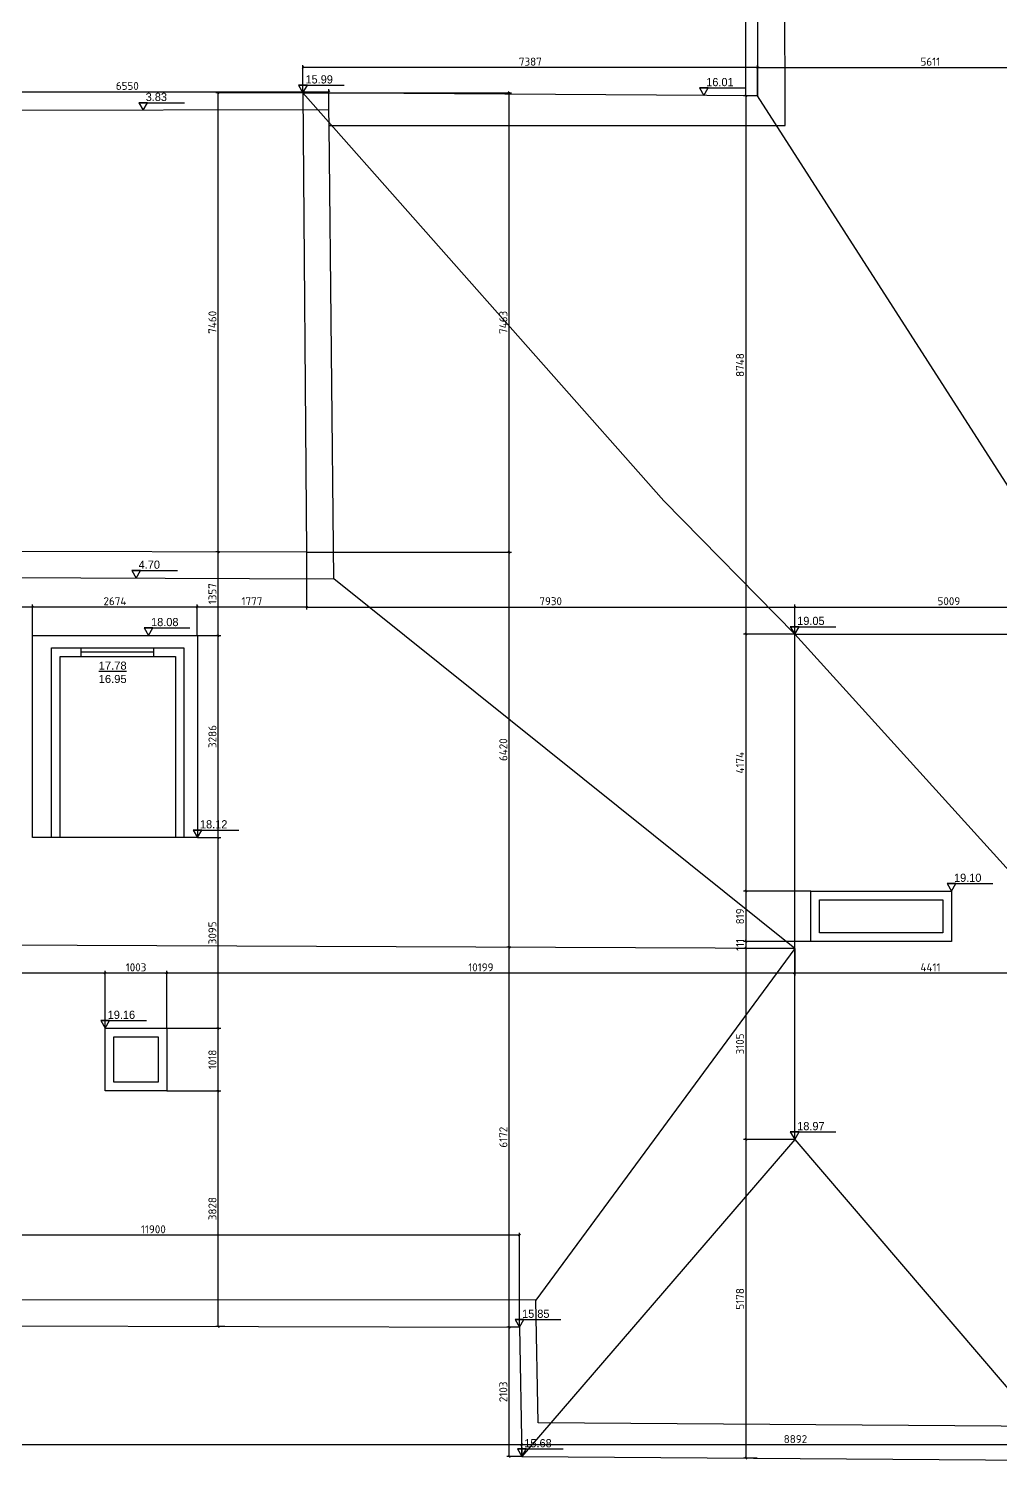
# Model space of a CAD drawing. Header units: millimetres. Extents: x 906201 to 970605, y 1626399 to 1671593.
# Drawn here: x 946739 to 962527, y 1626414 to 1649675 of the extents above; entities that cross this region are included whole.
import ezdxf

# ---------------------------------------------------------------- set-up
doc = ezdxf.new("R2010")
doc.units = ezdxf.units.MM
for name, color, linetype in [('Контур', 7, 'Continuous'), ('Кровля', 98, 'Continuous'), ('Отметки', 7, 'Continuous'), ('Размеры', 224, 'Continuous'), ('Рама', 121, 'Continuous')]:
    doc.layers.add(name, color=color, linetype=linetype)
doc.styles.add('ISOCPEUR', font='isocpeur.ttf')
doc.styles.add('rus', font='rusw2.shx', dxfattribs={"height": 0.06})
doc.styles.get("Standard").update_dxf_attribs({"font": 'arial.ttf'})
doc.dimstyles.new('GENPLAN 1000', dxfattribs={"dimscale": 10, "dimtxt": 13, "dimasz": 3, "dimexe": 4, "dimexo": 0, "dimgap": 3, "dimtad": 1, "dimdec": 0, "dimzin": 0, "dimtxsty": 'ISOCPEUR', "dimblk1": 'OBLIQUE', "dimblk2": 'OBLIQUE', "dimsah": 1, "dimcen": -1, "dimaunit": 1, "dimadec": 3, "dimazin": 0, "dimtfac": 0.75, "dimtdec": 0, "dimtix": 1, "dimtmove": 1, "dimatfit": 3, "dimfxl": 0, "dimtvp": 0.6, "dimarcsym": 0})

# ---------------------------------------------------------------- blocks, each defined once
blk = doc.blocks.new('_Oblique')
at = {"color": 0, "linetype": 'ByBlock', "lineweight": -2}
blk.add_line((-0.5, -0.5), (0.5, 0.5), dxfattribs=at)
blk = doc.blocks.new('*D18')
at = {"layer": 'Defpoints', "color": 0, "ltscale": 0.03}
for p in [(951617, 1648650), (945067, 1648340), (951617, 1648356)]:
    blk.add_point(p, dxfattribs=at)
at = {"layer": 'Размеры', "color": 0, "lineweight": -2, "ltscale": 0.03}
for p, q in [((945067, 1648340), (945067, 1648690)), ((945067, 1648650), (951617, 1648650)), ((951617, 1648356), (951617, 1648690))]:
    blk.add_line(p, q, dxfattribs=at)
at = {"layer": 'Размеры', "color": 0, "lineweight": -2, "ltscale": 0.03, "xscale": 30, "yscale": 30, "zscale": 30, "rotation": 180}
blk.add_blockref('_Oblique', (945067, 1648650), dxfattribs=at)
at = {"layer": 'Размеры', "color": 0, "lineweight": -2, "ltscale": 0.03, "xscale": 30, "yscale": 30, "zscale": 30}
blk.add_blockref('_Oblique', (951617, 1648650), dxfattribs=at)
at = {"layer": 'Размеры', "color": 0, "ltscale": 0.03, "insert": (948342, 1648745), "char_height": 130, "attachment_point": 5, "style": 'ISOCPEUR'}
blk.add_mtext('6550', dxfattribs=at)
blk = doc.blocks.new('*D42')
at = {"layer": 'Defpoints', "color": 0, "ltscale": 0.03}
for p in [(964194, 1649044), (964194, 1649044), (958583, 1648584)]:
    blk.add_point(p, dxfattribs=at)
at = {"layer": 'Размеры', "color": 0, "lineweight": -2, "ltscale": 0.03}
for p, q in [((958583, 1648584), (958583, 1649084)), ((958583, 1649044), (964194, 1649044)), ((964194, 1649044), (964194, 1649004))]:
    blk.add_line(p, q, dxfattribs=at)
at = {"layer": 'Размеры', "color": 0, "lineweight": -2, "ltscale": 0.03, "xscale": 30, "yscale": 30, "zscale": 30, "rotation": 180}
blk.add_blockref('_Oblique', (958583, 1649044), dxfattribs=at)
at = {"layer": 'Размеры', "color": 0, "lineweight": -2, "ltscale": 0.03, "xscale": 30, "yscale": 30, "zscale": 30}
blk.add_blockref('_Oblique', (964194, 1649044), dxfattribs=at)
at = {"layer": 'Размеры', "color": 0, "ltscale": 0.03, "insert": (961389, 1649139), "char_height": 130, "attachment_point": 5, "style": 'ISOCPEUR'}
blk.add_mtext('5611', dxfattribs=at)
blk = doc.blocks.new('*D50')
at = {"layer": 'Defpoints', "color": 0, "ltscale": 0.03}
for p in [(954751, 1626664), (954751, 1626476), (963643, 1626414)]:
    blk.add_point(p, dxfattribs=at)
at = {"layer": 'Размеры', "color": 0, "lineweight": -2, "ltscale": 0.03}
for p, q in [((954751, 1626476), (954751, 1626704)), ((963643, 1626414), (963643, 1626704)), ((963643, 1626664), (954751, 1626664))]:
    blk.add_line(p, q, dxfattribs=at)
at = {"layer": 'Размеры', "color": 0, "lineweight": -2, "ltscale": 0.03, "xscale": 30, "yscale": 30, "zscale": 30, "rotation": 180}
blk.add_blockref('_Oblique', (954751, 1626664), dxfattribs=at)
at = {"layer": 'Размеры', "color": 0, "lineweight": -2, "ltscale": 0.03, "xscale": 30, "yscale": 30, "zscale": 30}
blk.add_blockref('_Oblique', (963643, 1626664), dxfattribs=at)
at = {"layer": 'Размеры', "color": 0, "ltscale": 0.03, "insert": (959197, 1626759), "char_height": 130, "attachment_point": 5, "style": 'ISOCPEUR'}
blk.add_mtext('8892', dxfattribs=at)
blk = doc.blocks.new('*D51')
at = {"layer": 'Defpoints', "color": 0, "ltscale": 0.03}
for p in [(954546, 1628579), (954715, 1628579), (954751, 1626476)]:
    blk.add_point(p, dxfattribs=at)
at = {"layer": 'Размеры', "color": 0, "lineweight": -2, "ltscale": 0.03}
for p, q in [((954715, 1628579), (954506, 1628579)), ((954546, 1626476), (954546, 1628579)), ((954751, 1626476), (954506, 1626476))]:
    blk.add_line(p, q, dxfattribs=at)
at = {"layer": 'Размеры', "color": 0, "lineweight": -2, "ltscale": 0.03, "xscale": 30, "yscale": 30, "zscale": 30}
for p, rotation in [((954546, 1628579), 90), ((954546, 1626476), 270)]:
    blk.add_blockref('_Oblique', p, dxfattribs=dict(at, rotation=rotation))
at = {"layer": 'Размеры', "color": 0, "ltscale": 0.03, "insert": (954451, 1627527), "char_height": 130, "attachment_point": 5, "rotation": 90, "style": 'ISOCPEUR'}
blk.add_mtext('2103', dxfattribs=at)
blk = doc.blocks.new('*D52')
at = {"layer": 'Defpoints', "color": 0, "ltscale": 0.03}
for p in [(954546, 1634751), (954572, 1634751), (954715, 1628579)]:
    blk.add_point(p, dxfattribs=at)
at = {"layer": 'Размеры', "color": 0, "lineweight": -2, "ltscale": 0.03}
for p, q in [((954572, 1634751), (954506, 1634751)), ((954546, 1628579), (954546, 1634751)), ((954715, 1628579), (954506, 1628579))]:
    blk.add_line(p, q, dxfattribs=at)
at = {"layer": 'Размеры', "color": 0, "lineweight": -2, "ltscale": 0.03, "xscale": 30, "yscale": 30, "zscale": 30}
for p, rotation in [((954546, 1634751), 90), ((954546, 1628579), 270)]:
    blk.add_blockref('_Oblique', p, dxfattribs=dict(at, rotation=rotation))
at = {"layer": 'Размеры', "color": 0, "ltscale": 0.03, "insert": (954451, 1631665), "char_height": 130, "attachment_point": 5, "rotation": 90, "style": 'ISOCPEUR'}
blk.add_mtext('6172', dxfattribs=at)
blk = doc.blocks.new('*D53')
at = {"layer": 'Defpoints', "color": 0, "ltscale": 0.03}
for p in [(951255, 1641171), (954546, 1641171), (954572, 1634751)]:
    blk.add_point(p, dxfattribs=at)
at = {"layer": 'Размеры', "color": 0, "lineweight": -2, "ltscale": 0.03}
for p, q in [((951255, 1641171), (954586, 1641171)), ((954546, 1634751), (954546, 1641171)), ((954572, 1634751), (954506, 1634751))]:
    blk.add_line(p, q, dxfattribs=at)
at = {"layer": 'Размеры', "color": 0, "lineweight": -2, "ltscale": 0.03, "xscale": 30, "yscale": 30, "zscale": 30}
for p, rotation in [((954546, 1641171), 90), ((954546, 1634751), 270)]:
    blk.add_blockref('_Oblique', p, dxfattribs=dict(at, rotation=rotation))
at = {"layer": 'Размеры', "color": 0, "ltscale": 0.03, "insert": (954451, 1637961), "char_height": 130, "attachment_point": 5, "rotation": 90, "style": 'ISOCPEUR'}
blk.add_mtext('6420', dxfattribs=at)
blk = doc.blocks.new('*D54')
at = {"layer": 'Defpoints', "color": 0, "ltscale": 0.03}
for p in [(951196, 1648634), (954546, 1648634), (951255, 1641171)]:
    blk.add_point(p, dxfattribs=at)
at = {"layer": 'Размеры', "color": 0, "lineweight": -2, "ltscale": 0.03}
for p, q in [((951196, 1648634), (954586, 1648634)), ((954546, 1641171), (954546, 1648634)), ((951255, 1641171), (954586, 1641171))]:
    blk.add_line(p, q, dxfattribs=at)
at = {"layer": 'Размеры', "color": 0, "lineweight": -2, "ltscale": 0.03, "xscale": 30, "yscale": 30, "zscale": 30}
for p, rotation in [((954546, 1648634), 90), ((954546, 1641171), 270)]:
    blk.add_blockref('_Oblique', p, dxfattribs=dict(at, rotation=rotation))
at = {"layer": 'Размеры', "color": 0, "ltscale": 0.03, "insert": (954451, 1644902), "char_height": 130, "attachment_point": 5, "rotation": 90, "style": 'ISOCPEUR'}
blk.add_mtext('7463', dxfattribs=at)
blk = doc.blocks.new('*D55')
at = {"layer": 'Defpoints', "color": 0, "ltscale": 0.03}
for p in [(963596, 1634968), (959185, 1634732), (959185, 1634329)]:
    blk.add_point(p, dxfattribs=at)
at = {"layer": 'Размеры', "color": 0, "lineweight": -2, "ltscale": 0.03}
for p, q in [((963596, 1634968), (963596, 1634289)), ((959185, 1634732), (959185, 1634289)), ((963596, 1634329), (959185, 1634329))]:
    blk.add_line(p, q, dxfattribs=at)
at = {"layer": 'Размеры', "color": 0, "lineweight": -2, "ltscale": 0.03, "xscale": 30, "yscale": 30, "zscale": 30, "rotation": 180}
blk.add_blockref('_Oblique', (959185, 1634329), dxfattribs=at)
at = {"layer": 'Размеры', "color": 0, "lineweight": -2, "ltscale": 0.03, "xscale": 30, "yscale": 30, "zscale": 30}
blk.add_blockref('_Oblique', (963596, 1634329), dxfattribs=at)
at = {"layer": 'Размеры', "color": 0, "ltscale": 0.03, "insert": (961391, 1634424), "char_height": 130, "attachment_point": 5, "style": 'ISOCPEUR'}
blk.add_mtext('4411', dxfattribs=at)
blk = doc.blocks.new('*D56')
at = {"layer": 'Defpoints', "color": 0, "ltscale": 0.03}
for p in [(959185, 1634732), (948986, 1634329), (948986, 1633436)]:
    blk.add_point(p, dxfattribs=at)
at = {"layer": 'Размеры', "color": 0, "lineweight": -2, "ltscale": 0.03}
for p, q in [((959185, 1634732), (959185, 1634289)), ((948986, 1633436), (948986, 1634369)), ((959185, 1634329), (948986, 1634329))]:
    blk.add_line(p, q, dxfattribs=at)
at = {"layer": 'Размеры', "color": 0, "lineweight": -2, "ltscale": 0.03, "xscale": 30, "yscale": 30, "zscale": 30, "rotation": 180}
blk.add_blockref('_Oblique', (948986, 1634329), dxfattribs=at)
at = {"layer": 'Размеры', "color": 0, "lineweight": -2, "ltscale": 0.03, "xscale": 30, "yscale": 30, "zscale": 30}
blk.add_blockref('_Oblique', (959185, 1634329), dxfattribs=at)
at = {"layer": 'Размеры', "color": 0, "ltscale": 0.03, "insert": (954086, 1634424), "char_height": 130, "attachment_point": 5, "style": 'ISOCPEUR'}
blk.add_mtext('10199', dxfattribs=at)
blk = doc.blocks.new('*D57')
at = {"layer": 'Defpoints', "color": 0, "ltscale": 0.03}
for p in [(947983, 1634329), (947983, 1633436), (948986, 1633436)]:
    blk.add_point(p, dxfattribs=at)
at = {"layer": 'Размеры', "color": 0, "lineweight": -2, "ltscale": 0.03}
for p, q in [((947983, 1633436), (947983, 1634369)), ((948986, 1633436), (948986, 1634369)), ((948986, 1634329), (947983, 1634329))]:
    blk.add_line(p, q, dxfattribs=at)
at = {"layer": 'Размеры', "color": 0, "lineweight": -2, "ltscale": 0.03, "xscale": 30, "yscale": 30, "zscale": 30, "rotation": 180}
blk.add_blockref('_Oblique', (947983, 1634329), dxfattribs=at)
at = {"layer": 'Размеры', "color": 0, "lineweight": -2, "ltscale": 0.03, "xscale": 30, "yscale": 30, "zscale": 30}
blk.add_blockref('_Oblique', (948986, 1634329), dxfattribs=at)
at = {"layer": 'Размеры', "color": 0, "ltscale": 0.03, "insert": (948484, 1634424), "char_height": 130, "attachment_point": 5, "style": 'ISOCPEUR'}
blk.add_mtext('1003', dxfattribs=at)
blk = doc.blocks.new('*D58')
at = {"layer": 'Defpoints', "color": 0, "ltscale": 0.03}
for p in [(928144, 1634329), (947983, 1633436), (928144, 1633397)]:
    blk.add_point(p, dxfattribs=at)
at = {"layer": 'Размеры', "color": 0, "lineweight": -2, "ltscale": 0.03}
for p, q in [((928144, 1633397), (928144, 1634369)), ((947983, 1633436), (947983, 1634369)), ((947983, 1634329), (928144, 1634329))]:
    blk.add_line(p, q, dxfattribs=at)
at = {"layer": 'Размеры', "color": 0, "lineweight": -2, "ltscale": 0.03, "xscale": 30, "yscale": 30, "zscale": 30, "rotation": 180}
blk.add_blockref('_Oblique', (928144, 1634329), dxfattribs=at)
at = {"layer": 'Размеры', "color": 0, "lineweight": -2, "ltscale": 0.03, "xscale": 30, "yscale": 30, "zscale": 30}
blk.add_blockref('_Oblique', (947983, 1634329), dxfattribs=at)
at = {"layer": 'Размеры', "color": 0, "ltscale": 0.03, "insert": (938064, 1634424), "char_height": 130, "attachment_point": 5, "style": 'ISOCPEUR'}
blk.add_mtext('19839', dxfattribs=at)
blk = doc.blocks.new('*D65')
at = {"layer": 'Defpoints', "color": 0, "ltscale": 0.03}
for p in [(958583, 1648584), (958392, 1639836), (959185, 1639836)]:
    blk.add_point(p, dxfattribs=at)
at = {"layer": 'Размеры', "color": 0, "lineweight": -2, "ltscale": 0.03}
for p, q in [((958583, 1648584), (958352, 1648584)), ((958392, 1648584), (958392, 1639836)), ((959185, 1639836), (958352, 1639836))]:
    blk.add_line(p, q, dxfattribs=at)
at = {"layer": 'Размеры', "color": 0, "lineweight": -2, "ltscale": 0.03, "xscale": 30, "yscale": 30, "zscale": 30}
for p, rotation in [((958392, 1648584), 90), ((958392, 1639836), 270)]:
    blk.add_blockref('_Oblique', p, dxfattribs=dict(at, rotation=rotation))
at = {"layer": 'Размеры', "color": 0, "ltscale": 0.03, "insert": (958297, 1644210), "char_height": 130, "attachment_point": 5, "rotation": 90, "style": 'ISOCPEUR'}
blk.add_mtext('8748', dxfattribs=at)
blk = doc.blocks.new('*D66')
at = {"layer": 'Defpoints', "color": 0, "ltscale": 0.03}
for p in [(959185, 1639836), (958392, 1635662), (959448, 1635662)]:
    blk.add_point(p, dxfattribs=at)
at = {"layer": 'Размеры', "color": 0, "lineweight": -2, "ltscale": 0.03}
for p, q in [((959185, 1639836), (958352, 1639836)), ((958392, 1639836), (958392, 1635662)), ((959448, 1635662), (958352, 1635662))]:
    blk.add_line(p, q, dxfattribs=at)
at = {"layer": 'Размеры', "color": 0, "lineweight": -2, "ltscale": 0.03, "xscale": 30, "yscale": 30, "zscale": 30}
for p, rotation in [((958392, 1639836), 90), ((958392, 1635662), 270)]:
    blk.add_blockref('_Oblique', p, dxfattribs=dict(at, rotation=rotation))
at = {"layer": 'Размеры', "color": 0, "ltscale": 0.03, "insert": (958297, 1637749), "char_height": 130, "attachment_point": 5, "rotation": 90, "style": 'ISOCPEUR'}
blk.add_mtext('4174', dxfattribs=at)
blk = doc.blocks.new('*D67')
at = {"layer": 'Defpoints', "color": 0, "ltscale": 0.03}
for p in [(959448, 1635662), (958392, 1634843), (959485, 1634843)]:
    blk.add_point(p, dxfattribs=at)
at = {"layer": 'Размеры', "color": 0, "lineweight": -2, "ltscale": 0.03}
for p, q in [((959448, 1635662), (958352, 1635662)), ((958392, 1635662), (958392, 1634843)), ((959485, 1634843), (958352, 1634843))]:
    blk.add_line(p, q, dxfattribs=at)
at = {"layer": 'Размеры', "color": 0, "lineweight": -2, "ltscale": 0.03, "xscale": 30, "yscale": 30, "zscale": 30}
for p, rotation in [((958392, 1635662), 90), ((958392, 1634843), 270)]:
    blk.add_blockref('_Oblique', p, dxfattribs=dict(at, rotation=rotation))
at = {"layer": 'Размеры', "color": 0, "ltscale": 0.03, "insert": (958297, 1635252), "char_height": 130, "attachment_point": 5, "rotation": 90, "style": 'ISOCPEUR'}
blk.add_mtext('819', dxfattribs=at)
blk = doc.blocks.new('*D68')
at = {"layer": 'Defpoints', "color": 0, "ltscale": 0.03}
for p in [(959485, 1634843), (958392, 1634732), (959185, 1634732)]:
    blk.add_point(p, dxfattribs=at)
at = {"layer": 'Размеры', "color": 0, "lineweight": -2, "ltscale": 0.03}
for p, q in [((959485, 1634843), (958352, 1634843)), ((958392, 1634843), (958392, 1634873)), ((958392, 1634843), (958392, 1634732)), ((959185, 1634732), (958352, 1634732)), ((958392, 1634732), (958392, 1634702))]:
    blk.add_line(p, q, dxfattribs=at)
at = {"layer": 'Размеры', "color": 0, "lineweight": -2, "ltscale": 0.03, "xscale": 30, "yscale": 30, "zscale": 30}
for p, rotation in [((958392, 1634843), 270), ((958392, 1634732), 90)]:
    blk.add_blockref('_Oblique', p, dxfattribs=dict(at, rotation=rotation))
at = {"layer": 'Размеры', "color": 0, "ltscale": 0.03, "insert": (958297, 1634788), "char_height": 130, "attachment_point": 5, "rotation": 90, "style": 'ISOCPEUR'}
blk.add_mtext('111', dxfattribs=at)
blk = doc.blocks.new('*D69')
at = {"layer": 'Defpoints', "color": 0, "ltscale": 0.03}
for p in [(959185, 1634732), (958392, 1631627), (959185, 1631627)]:
    blk.add_point(p, dxfattribs=at)
at = {"layer": 'Размеры', "color": 0, "lineweight": -2, "ltscale": 0.03}
for p, q in [((959185, 1634732), (958352, 1634732)), ((958392, 1634732), (958392, 1631627)), ((959185, 1631627), (958352, 1631627))]:
    blk.add_line(p, q, dxfattribs=at)
at = {"layer": 'Размеры', "color": 0, "lineweight": -2, "ltscale": 0.03, "xscale": 30, "yscale": 30, "zscale": 30}
for p, rotation in [((958392, 1634732), 90), ((958392, 1631627), 270)]:
    blk.add_blockref('_Oblique', p, dxfattribs=dict(at, rotation=rotation))
at = {"layer": 'Размеры', "color": 0, "ltscale": 0.03, "insert": (958297, 1633180), "char_height": 130, "attachment_point": 5, "rotation": 90, "style": 'ISOCPEUR'}
blk.add_mtext('3105', dxfattribs=at)
blk = doc.blocks.new('*D70')
at = {"layer": 'Defpoints', "color": 0, "ltscale": 0.03}
for p in [(959185, 1631627), (958392, 1626449), (958578, 1626449)]:
    blk.add_point(p, dxfattribs=at)
at = {"layer": 'Размеры', "color": 0, "lineweight": -2, "ltscale": 0.03}
for p, q in [((959185, 1631627), (958352, 1631627)), ((958392, 1631627), (958392, 1626449)), ((958578, 1626449), (958352, 1626449))]:
    blk.add_line(p, q, dxfattribs=at)
at = {"layer": 'Размеры', "color": 0, "lineweight": -2, "ltscale": 0.03, "xscale": 30, "yscale": 30, "zscale": 30}
for p, rotation in [((958392, 1631627), 90), ((958392, 1626449), 270)]:
    blk.add_blockref('_Oblique', p, dxfattribs=dict(at, rotation=rotation))
at = {"layer": 'Размеры', "color": 0, "ltscale": 0.03, "insert": (958297, 1629038), "char_height": 130, "attachment_point": 5, "rotation": 90, "style": 'ISOCPEUR'}
blk.add_mtext('5178', dxfattribs=at)
blk = doc.blocks.new('*D71')
at = {"layer": 'Defpoints', "color": 0, "ltscale": 0.03}
for p in [(951196, 1649044), (951196, 1648634), (958583, 1648584)]:
    blk.add_point(p, dxfattribs=at)
at = {"layer": 'Размеры', "color": 0, "lineweight": -2, "ltscale": 0.03}
for p, q in [((951196, 1648634), (951196, 1649084)), ((958583, 1649044), (951196, 1649044)), ((958583, 1648584), (958583, 1649084))]:
    blk.add_line(p, q, dxfattribs=at)
at = {"layer": 'Размеры', "color": 0, "lineweight": -2, "ltscale": 0.03, "xscale": 30, "yscale": 30, "zscale": 30, "rotation": 180}
blk.add_blockref('_Oblique', (951196, 1649044), dxfattribs=at)
at = {"layer": 'Размеры', "color": 0, "lineweight": -2, "ltscale": 0.03, "xscale": 30, "yscale": 30, "zscale": 30}
blk.add_blockref('_Oblique', (958583, 1649044), dxfattribs=at)
at = {"layer": 'Размеры', "color": 0, "ltscale": 0.03, "insert": (954890, 1649139), "char_height": 130, "attachment_point": 5, "style": 'ISOCPEUR'}
blk.add_mtext('7387', dxfattribs=at)
blk = doc.blocks.new('*D72')
at = {"layer": 'Defpoints', "color": 0, "ltscale": 0.03}
for p in [(958392, 1671266), (958574, 1671266), (958583, 1648584)]:
    blk.add_point(p, dxfattribs=at)
at = {"layer": 'Размеры', "color": 0, "lineweight": -2, "ltscale": 0.03}
for p, q in [((958574, 1671266), (958352, 1671266)), ((958392, 1648584), (958392, 1671266)), ((958583, 1648584), (958352, 1648584))]:
    blk.add_line(p, q, dxfattribs=at)
at = {"layer": 'Размеры', "color": 0, "lineweight": -2, "ltscale": 0.03, "xscale": 30, "yscale": 30, "zscale": 30}
for p, rotation in [((958392, 1671266), 90), ((958392, 1648584), 270)]:
    blk.add_blockref('_Oblique', p, dxfattribs=dict(at, rotation=rotation))
at = {"layer": 'Размеры', "color": 0, "ltscale": 0.03, "insert": (958297, 1659925), "char_height": 130, "attachment_point": 5, "rotation": 90, "style": 'ISOCPEUR'}
blk.add_mtext('22683', dxfattribs=at)
blk = doc.blocks.new('*D73')
at = {"layer": 'Defpoints', "color": 0, "ltscale": 0.03}
for p in [(921920, 1626685), (921920, 1626664), (954751, 1626476)]:
    blk.add_point(p, dxfattribs=at)
at = {"layer": 'Размеры', "color": 0, "lineweight": -2, "ltscale": 0.03}
for p, q in [((921920, 1626685), (921920, 1626624)), ((954751, 1626476), (954751, 1626704)), ((954751, 1626664), (921920, 1626664))]:
    blk.add_line(p, q, dxfattribs=at)
at = {"layer": 'Размеры', "color": 0, "lineweight": -2, "ltscale": 0.03, "xscale": 30, "yscale": 30, "zscale": 30, "rotation": 180}
blk.add_blockref('_Oblique', (921920, 1626664), dxfattribs=at)
at = {"layer": 'Размеры', "color": 0, "lineweight": -2, "ltscale": 0.03, "xscale": 30, "yscale": 30, "zscale": 30}
blk.add_blockref('_Oblique', (954751, 1626664), dxfattribs=at)
at = {"layer": 'Размеры', "color": 0, "ltscale": 0.03, "insert": (938335, 1626759), "char_height": 130, "attachment_point": 5, "style": 'ISOCPEUR'}
blk.add_mtext('32832', dxfattribs=at)
blk = doc.blocks.new('*D75')
at = {"layer": 'Defpoints', "color": 0, "ltscale": 0.03}
for p in [(951255, 1641171), (949478, 1640278), (949478, 1639805, 18083)]:
    blk.add_point(p, dxfattribs=at)
at = {"layer": 'Размеры', "color": 0, "lineweight": -2, "ltscale": 0.03}
for p, q in [((951255, 1641171), (951255, 1640238)), ((949478, 1639805), (949478, 1640318)), ((951255, 1640278), (949478, 1640278))]:
    blk.add_line(p, q, dxfattribs=at)
at = {"layer": 'Размеры', "color": 0, "lineweight": -2, "ltscale": 0.03, "xscale": 30, "yscale": 30, "zscale": 30, "rotation": 180}
blk.add_blockref('_Oblique', (949478, 1640278), dxfattribs=at)
at = {"layer": 'Размеры', "color": 0, "lineweight": -2, "ltscale": 0.03, "xscale": 30, "yscale": 30, "zscale": 30}
blk.add_blockref('_Oblique', (951255, 1640278), dxfattribs=at)
at = {"layer": 'Размеры', "color": 0, "ltscale": 0.03, "insert": (950367, 1640373), "char_height": 130, "attachment_point": 5, "style": 'ISOCPEUR'}
blk.add_mtext('1777', dxfattribs=at)
blk = doc.blocks.new('*D76')
at = {"layer": 'Defpoints', "color": 0, "ltscale": 0.03}
for p in [(946804, 1640278), (946804, 1639817), (949478, 1639805, 18083)]:
    blk.add_point(p, dxfattribs=at)
at = {"layer": 'Размеры', "color": 0, "lineweight": -2, "ltscale": 0.03}
for p, q in [((946804, 1639817), (946804, 1640318)), ((949478, 1640278), (946804, 1640278)), ((949478, 1639805), (949478, 1640318))]:
    blk.add_line(p, q, dxfattribs=at)
at = {"layer": 'Размеры', "color": 0, "lineweight": -2, "ltscale": 0.03, "xscale": 30, "yscale": 30, "zscale": 30, "rotation": 180}
blk.add_blockref('_Oblique', (946804, 1640278), dxfattribs=at)
at = {"layer": 'Размеры', "color": 0, "lineweight": -2, "ltscale": 0.03, "xscale": 30, "yscale": 30, "zscale": 30}
blk.add_blockref('_Oblique', (949478, 1640278), dxfattribs=at)
at = {"layer": 'Размеры', "color": 0, "ltscale": 0.03, "insert": (948141, 1640373), "char_height": 130, "attachment_point": 5, "style": 'ISOCPEUR'}
blk.add_mtext('2674', dxfattribs=at)
blk = doc.blocks.new('*D77')
at = {"layer": 'Defpoints', "color": 0, "ltscale": 0.03}
for p in [(928513, 1640278), (928513, 1639872), (946804, 1639817)]:
    blk.add_point(p, dxfattribs=at)
at = {"layer": 'Размеры', "color": 0, "lineweight": -2, "ltscale": 0.03}
for p, q in [((928513, 1639872), (928513, 1640318)), ((946804, 1640278), (928513, 1640278)), ((946804, 1639817), (946804, 1640318))]:
    blk.add_line(p, q, dxfattribs=at)
at = {"layer": 'Размеры', "color": 0, "lineweight": -2, "ltscale": 0.03, "xscale": 30, "yscale": 30, "zscale": 30, "rotation": 180}
blk.add_blockref('_Oblique', (928513, 1640278), dxfattribs=at)
at = {"layer": 'Размеры', "color": 0, "lineweight": -2, "ltscale": 0.03, "xscale": 30, "yscale": 30, "zscale": 30}
blk.add_blockref('_Oblique', (946804, 1640278), dxfattribs=at)
at = {"layer": 'Размеры', "color": 0, "ltscale": 0.03, "insert": (937658, 1640373), "char_height": 130, "attachment_point": 5, "style": 'ISOCPEUR'}
blk.add_mtext('18291', dxfattribs=at)
blk = doc.blocks.new('*D85')
at = {"layer": 'Defpoints', "color": 0, "ltscale": 0.03}
for p in [(951255, 1641171), (959185, 1640278), (959185, 1639836)]:
    blk.add_point(p, dxfattribs=at)
at = {"layer": 'Размеры', "color": 0, "lineweight": -2, "ltscale": 0.03}
for p, q in [((951255, 1641171), (951255, 1640238)), ((951255, 1640278), (959185, 1640278)), ((959185, 1639836), (959185, 1640318))]:
    blk.add_line(p, q, dxfattribs=at)
at = {"layer": 'Размеры', "color": 0, "lineweight": -2, "ltscale": 0.03, "xscale": 30, "yscale": 30, "zscale": 30, "rotation": 180}
blk.add_blockref('_Oblique', (951255, 1640278), dxfattribs=at)
at = {"layer": 'Размеры', "color": 0, "lineweight": -2, "ltscale": 0.03, "xscale": 30, "yscale": 30, "zscale": 30}
blk.add_blockref('_Oblique', (959185, 1640278), dxfattribs=at)
at = {"layer": 'Размеры', "color": 0, "ltscale": 0.03, "insert": (955220, 1640373), "char_height": 130, "attachment_point": 5, "style": 'ISOCPEUR'}
blk.add_mtext('7930', dxfattribs=at)
blk = doc.blocks.new('*D86')
at = {"layer": 'Defpoints', "color": 0, "ltscale": 0.03}
for p in [(964194, 1640278), (959185, 1639836), (964194, 1639836)]:
    blk.add_point(p, dxfattribs=at)
at = {"layer": 'Размеры', "color": 0, "lineweight": -2, "ltscale": 0.03}
for p, q in [((959185, 1639836), (959185, 1640318)), ((959185, 1640278), (964194, 1640278)), ((964194, 1639836), (964194, 1640318))]:
    blk.add_line(p, q, dxfattribs=at)
at = {"layer": 'Размеры', "color": 0, "lineweight": -2, "ltscale": 0.03, "xscale": 30, "yscale": 30, "zscale": 30, "rotation": 180}
blk.add_blockref('_Oblique', (959185, 1640278), dxfattribs=at)
at = {"layer": 'Размеры', "color": 0, "lineweight": -2, "ltscale": 0.03, "xscale": 30, "yscale": 30, "zscale": 30}
blk.add_blockref('_Oblique', (964194, 1640278), dxfattribs=at)
at = {"layer": 'Размеры', "color": 0, "ltscale": 0.03, "insert": (961690, 1640373), "char_height": 130, "attachment_point": 5, "style": 'ISOCPEUR'}
blk.add_mtext('5009', dxfattribs=at)
blk = doc.blocks.new('*D90')
at = {"layer": 'Defpoints', "color": 0, "ltscale": 0.03}
for p in [(942815, 1630073), (942815, 1629667), (954715, 1628579)]:
    blk.add_point(p, dxfattribs=at)
at = {"layer": 'Размеры', "color": 0, "lineweight": -2, "ltscale": 0.03}
for p, q in [((942815, 1629667), (942815, 1630113)), ((954715, 1630073), (942815, 1630073)), ((954715, 1628579), (954715, 1630113))]:
    blk.add_line(p, q, dxfattribs=at)
at = {"layer": 'Размеры', "color": 0, "lineweight": -2, "ltscale": 0.03, "xscale": 30, "yscale": 30, "zscale": 30, "rotation": 180}
blk.add_blockref('_Oblique', (942815, 1630073), dxfattribs=at)
at = {"layer": 'Размеры', "color": 0, "lineweight": -2, "ltscale": 0.03, "xscale": 30, "yscale": 30, "zscale": 30}
blk.add_blockref('_Oblique', (954715, 1630073), dxfattribs=at)
at = {"layer": 'Размеры', "color": 0, "ltscale": 0.03, "insert": (948765, 1630168), "char_height": 130, "attachment_point": 5, "style": 'ISOCPEUR'}
blk.add_mtext('11900', dxfattribs=at)
blk = doc.blocks.new('*D93')
at = {"layer": 'Defpoints', "color": 0, "ltscale": 0.03}
for p in [(948986, 1632418), (949820, 1632418), (949926, 1628590)]:
    blk.add_point(p, dxfattribs=at)
at = {"layer": 'Размеры', "color": 0, "lineweight": -2, "ltscale": 0.03}
for p, q in [((948986, 1632418), (949860, 1632418)), ((949820, 1628590), (949820, 1632418)), ((949926, 1628590), (949780, 1628590))]:
    blk.add_line(p, q, dxfattribs=at)
at = {"layer": 'Размеры', "color": 0, "lineweight": -2, "ltscale": 0.03, "xscale": 30, "yscale": 30, "zscale": 30}
for p, rotation in [((949820, 1632418), 90), ((949820, 1628590), 270)]:
    blk.add_blockref('_Oblique', p, dxfattribs=dict(at, rotation=rotation))
at = {"layer": 'Размеры', "color": 0, "ltscale": 0.03, "insert": (949725, 1630504), "char_height": 130, "attachment_point": 5, "rotation": 90, "style": 'ISOCPEUR'}
blk.add_mtext('3828', dxfattribs=at)
blk = doc.blocks.new('*D94')
at = {"layer": 'Defpoints', "color": 0, "ltscale": 0.03}
for p in [(948986, 1633436), (949820, 1633436), (948986, 1632418)]:
    blk.add_point(p, dxfattribs=at)
at = {"layer": 'Размеры', "color": 0, "lineweight": -2, "ltscale": 0.03}
for p, q in [((948986, 1633436), (949860, 1633436)), ((949820, 1632418), (949820, 1633436)), ((948986, 1632418), (949860, 1632418))]:
    blk.add_line(p, q, dxfattribs=at)
at = {"layer": 'Размеры', "color": 0, "lineweight": -2, "ltscale": 0.03, "xscale": 30, "yscale": 30, "zscale": 30}
for p, rotation in [((949820, 1633436), 90), ((949820, 1632418), 270)]:
    blk.add_blockref('_Oblique', p, dxfattribs=dict(at, rotation=rotation))
at = {"layer": 'Размеры', "color": 0, "ltscale": 0.03, "insert": (949725, 1632927), "char_height": 130, "attachment_point": 5, "rotation": 90, "style": 'ISOCPEUR'}
blk.add_mtext('1018', dxfattribs=at)
blk = doc.blocks.new('*D95')
at = {"layer": 'Defpoints', "color": 0, "ltscale": 0.03}
for p in [(949482, 1636531), (949820, 1636531), (948986, 1633436)]:
    blk.add_point(p, dxfattribs=at)
at = {"layer": 'Размеры', "color": 0, "lineweight": -2, "ltscale": 0.03}
for p, q in [((949482, 1636531), (949860, 1636531)), ((949820, 1633436), (949820, 1636531)), ((948986, 1633436), (949860, 1633436))]:
    blk.add_line(p, q, dxfattribs=at)
at = {"layer": 'Размеры', "color": 0, "lineweight": -2, "ltscale": 0.03, "xscale": 30, "yscale": 30, "zscale": 30}
for p, rotation in [((949820, 1636531), 90), ((949820, 1633436), 270)]:
    blk.add_blockref('_Oblique', p, dxfattribs=dict(at, rotation=rotation))
at = {"layer": 'Размеры', "color": 0, "ltscale": 0.03, "insert": (949725, 1634984), "char_height": 130, "attachment_point": 5, "rotation": 90, "style": 'ISOCPEUR'}
blk.add_mtext('3095', dxfattribs=at)
blk = doc.blocks.new('*D96')
at = {"layer": 'Defpoints', "color": 0, "ltscale": 0.03}
for p in [(949482, 1639817), (949820, 1639817), (949482, 1636531)]:
    blk.add_point(p, dxfattribs=at)
at = {"layer": 'Размеры', "color": 0, "lineweight": -2, "ltscale": 0.03}
for p, q in [((949482, 1639817), (949860, 1639817)), ((949820, 1636531), (949820, 1639817)), ((949482, 1636531), (949860, 1636531))]:
    blk.add_line(p, q, dxfattribs=at)
at = {"layer": 'Размеры', "color": 0, "lineweight": -2, "ltscale": 0.03, "xscale": 30, "yscale": 30, "zscale": 30}
for p, rotation in [((949820, 1639817), 90), ((949820, 1636531), 270)]:
    blk.add_blockref('_Oblique', p, dxfattribs=dict(at, rotation=rotation))
at = {"layer": 'Размеры', "color": 0, "ltscale": 0.03, "insert": (949725, 1638174), "char_height": 130, "attachment_point": 5, "rotation": 90, "style": 'ISOCPEUR'}
blk.add_mtext('3286', dxfattribs=at)
blk = doc.blocks.new('*D97')
at = {"layer": 'Defpoints', "color": 0, "ltscale": 0.03}
for p in [(949820, 1641174), (949840, 1641174), (949482, 1639817)]:
    blk.add_point(p, dxfattribs=at)
at = {"layer": 'Размеры', "color": 0, "lineweight": -2, "ltscale": 0.03}
for p, q in [((949840, 1641174), (949780, 1641174)), ((949820, 1639817), (949820, 1641174)), ((949482, 1639817), (949860, 1639817))]:
    blk.add_line(p, q, dxfattribs=at)
at = {"layer": 'Размеры', "color": 0, "lineweight": -2, "ltscale": 0.03, "xscale": 30, "yscale": 30, "zscale": 30}
for p, rotation in [((949820, 1641174), 90), ((949820, 1639817), 270)]:
    blk.add_blockref('_Oblique', p, dxfattribs=dict(at, rotation=rotation))
at = {"layer": 'Размеры', "color": 0, "ltscale": 0.03, "insert": (949725, 1640495), "char_height": 130, "attachment_point": 5, "rotation": 90, "style": 'ISOCPEUR'}
blk.add_mtext('1357', dxfattribs=at)
blk = doc.blocks.new('*D104')
at = {"layer": 'Defpoints', "color": 0, "ltscale": 0.03}
for p in [(949820, 1648634), (951196, 1648634), (949840, 1641174)]:
    blk.add_point(p, dxfattribs=at)
at = {"layer": 'Размеры', "color": 0, "lineweight": -2, "ltscale": 0.03}
for p, q in [((951196, 1648634), (949780, 1648634)), ((949820, 1641174), (949820, 1648634)), ((949840, 1641174), (949780, 1641174))]:
    blk.add_line(p, q, dxfattribs=at)
at = {"layer": 'Размеры', "color": 0, "lineweight": -2, "ltscale": 0.03, "xscale": 30, "yscale": 30, "zscale": 30}
for p, rotation in [((949820, 1648634), 90), ((949820, 1641174), 270)]:
    blk.add_blockref('_Oblique', p, dxfattribs=dict(at, rotation=rotation))
at = {"layer": 'Размеры', "color": 0, "ltscale": 0.03, "insert": (949725, 1644904), "char_height": 130, "attachment_point": 5, "rotation": 90, "style": 'ISOCPEUR'}
blk.add_mtext('7460', dxfattribs=at)

msp = doc.modelspace()

# ---------------------------------------------------------------- linework, layer by layer
at = {"layer": 'Контур', "ltscale": 0.03}
for p, q in [((947589, 1639617), (947589, 1639477)), ((948765, 1639617), (948765, 1639477))]:
    msp.add_line(p, q, dxfattribs=at)
for points in [[(937991.8, 1640788.1), (951695.9, 1640737.3), (951619.6, 1648103.6), (959031.1, 1648099.4), (959005.6, 1659479.5), (958995.1, 1670973.9), (969410.1, 1670927.2), (969452.8, 1663965.1), (969475.5, 1656429.1), (969512.4, 1648123.1), (969555.9, 1635391.8), (963244.8, 1635355.2), (963290.6, 1626963.8), (955014.6, 1627021.2), (954980.4, 1629015), (942814.4, 1629024.4)], [(947112, 1636531), (947112, 1639617), (949263, 1639617), (949263, 1636531)], [(947252, 1636531), (947252, 1639477), (949123, 1639477), (949123, 1636531)]]:
    msp.add_lwpolyline(points, dxfattribs=at)
for points in [[(961733, 1634843), (959448, 1634843), (959448, 1635662), (961733, 1635662)], [(961593, 1634983), (959588, 1634983), (959588, 1635522), (961593, 1635522)], [(948986, 1632418), (947983, 1632418), (947983, 1633436), (948986, 1633436)], [(948846, 1632558), (948123, 1632558), (948123, 1633296), (948846, 1633296)]]:
    msp.add_lwpolyline(points, close=True, dxfattribs=at)
at = {"layer": 'Кровля', "ltscale": 0.03}
for p, q in [((958574.4, 1671266.4), (958583, 1648583.6)), ((957057, 1642006), (951196.2, 1648634.1)), ((958583, 1648583.6), (951196.2, 1648634.1)), ((951196.2, 1648634.1), (951255, 1641170.7)), ((964194, 1639836), (958583, 1648583.6)), ((959185, 1639836), (957057, 1642006)), ((951255, 1641170.7), (925171.2, 1641228.9)), ((959185, 1634732.4), (951695.9, 1640737.3)), ((959185, 1639836), (964194, 1639836)), ((959185, 1639836), (963596.4, 1634968.3)), ((959185, 1634732.4), (959185, 1639836)), ((959185, 1634732.4), (917425, 1634901.2)), ((959185, 1634732.4), (954980.4, 1629015)), ((959185, 1631627), (959185, 1634732.4)), ((959185, 1631627), (954751.2, 1626475.6)), ((959185, 1631627), (963643, 1626413.9)), ((921933.9, 1628653), (954715.1, 1628578.7)), ((954715.1, 1628578.7), (954751.2, 1626475.6)), ((954751.2, 1626475.6), (963643, 1626413.9))]:
    msp.add_line(p, q, dxfattribs=at)
at = {"layer": 'Кровля', "color": 94, "ltscale": 0.03}
for p, q in [((951617, 1648356.2), (944666.2, 1648338.8)), ((951619.6, 1648103.6), (951617, 1648356.2))]:
    msp.add_line(p, q, dxfattribs=at)
at = {"layer": 'Кровля', "ltscale": 0.03}
msp.add_lwpolyline([(949482, 1639817), (949482, 1636531), (946804, 1636531), (946804, 1639817)], close=True, dxfattribs=at)
at = {"layer": 'Отметки', "color": 0}
for p, q in [((951125.2, 1648757.1, 136014.8), (951866.9, 1648757.1, 136014.8)), ((957635.8, 1648712.6, 136014.8), (958377.5, 1648712.6, 136014.8)), ((948528.8, 1648471.6, 136014.8), (949270.4, 1648471.6, 136014.8)), ((948414.5, 1640872.2, 136014.8), (949156.2, 1640872.2, 136014.8)), ((959114, 1639959, 136014.8), (959855.7, 1639959, 136014.8)), ((948616.8, 1639940, 136014.8), (949358.5, 1639940, 136014.8)), ((949411, 1636654, 136014.8), (950152.7, 1636654, 136014.8)), ((961662, 1635785, 136014.8), (962403.7, 1635785, 136014.8)), ((947912, 1633559, 136014.8), (948653.7, 1633559, 136014.8)), ((959114, 1631750, 136014.8), (959855.7, 1631750, 136014.8)), ((954644.1, 1628701.7, 136014.8), (955385.8, 1628701.7, 136014.8)), ((954680.2, 1626598.6, 136014.8), (955421.9, 1626598.6, 136014.8))]:
    msp.add_line(p, q, dxfattribs=at)
for points in [[(951196.2, 1648634.1), (951267.2, 1648757.1), (951125.2, 1648757.1)], [(957706.9, 1648589.6), (957777.9, 1648712.6), (957635.8, 1648712.6)], [(948599.8, 1648348.6), (948670.8, 1648471.6), (948528.8, 1648471.6)], [(948485.6, 1640749.2), (948556.6, 1640872.2), (948414.5, 1640872.2)], [(959185, 1639836), (959256, 1639959), (959114, 1639959)], [(948687.9, 1639817), (948758.9, 1639940), (948616.8, 1639940)], [(949482, 1636531), (949553, 1636654), (949411, 1636654)], [(961733, 1635662), (961804, 1635785), (961662, 1635785)], [(947983, 1633436), (948054, 1633559), (947912, 1633559)], [(959185, 1631627), (959256, 1631750), (959114, 1631750)], [(954715.1, 1628578.7), (954786.2, 1628701.7), (954644.1, 1628701.7)], [(954751.2, 1626475.6), (954822.2, 1626598.6), (954680.2, 1626598.6)]]:
    msp.add_lwpolyline(points, close=True, dxfattribs=at)
at = {"layer": 'Рама', "ltscale": 0.03}
msp.add_line((948765, 1639547), (947589, 1639547), dxfattribs=at)

# ---------------------------------------------------------------- texts
at = {"layer": 'Отметки', "style": 'rus'}
for s, p in [('15.99', (951237, 1648784.8)), ('16.01', (957747.7, 1648740.3)), ('3.83', (948640.6, 1648499.3)), ('4.70', (948526.4, 1640899.8)), ('18.08', (948728.7, 1639967.7)), ('19.05', (959225.8, 1639986.7)), ('18.12', (949522.8, 1636681.7)), ('19.10', (961773.8, 1635812.7)), ('19.16', (948023.8, 1633586.7)), ('18.97', (959225.8, 1631777.7)), ('15.85', (954756, 1628729.4)), ('15.68', (954792, 1626626.2))]:
    msp.add_text(s, height=132.96, dxfattribs=at).set_placement(p)
at = {"layer": 'Отметки', "ltscale": 0.03, "insert": (947876.7, 1639391.3), "char_height": 130, "width": 582.074, "attachment_point": 1}
msp.add_mtext('\\L17.78\\l\\P16.95', dxfattribs=at)

# ---------------------------------------------------------------- dimensions: what is measured, and where the dimension line sits
at = {"layer": 'Размеры', "ltscale": 0.03}
for base, p1, p2, picture, middle in [((958391.8, 1671266.4), (958583, 1648583.6), (958574.4, 1671266.4), '*D72', (958296.8, 1659925)), ((949820.3, 1648634.1), (949840.4, 1641173.9), (951196.2, 1648634.1), '*D104', (949725.3, 1644904)), ((954546, 1648634.1), (951255, 1641170.7), (951196.2, 1648634.1), '*D54', (954451, 1644902.4)), ((958391.8, 1639836), (958583, 1648583.6), (959185, 1639836), '*D65', (958296.8, 1644209.8)), ((949820.3, 1641173.9), (949482, 1639817), (949840.4, 1641173.9), '*D97', (949725.3, 1640495.4)), ((954546, 1641170.7), (954572.3, 1634751), (951255, 1641170.7), '*D53', (954451, 1637960.9)), ((949820.3, 1639817), (949482, 1636531), (949482, 1639817), '*D96', (949725.3, 1638174)), ((958391.8, 1635662), (959185, 1639836), (959448, 1635662), '*D66', (958296.8, 1637749)), ((949820.3, 1636531), (948986, 1633436), (949482, 1636531), '*D95', (949725.3, 1634983.5)), ((958391.8, 1634843), (959448, 1635662), (959485.3, 1634843), '*D67', (958296.8, 1635252.5)), ((958391.8, 1634732.4), (959485.3, 1634843), (959185, 1634732.4), '*D68', (958296.8, 1634787.7)), ((954546, 1634751), (954715.1, 1628578.7), (954572.3, 1634751), '*D52', (954451, 1631664.9)), ((958391.8, 1631627), (959185, 1634732.4), (959185, 1631627), '*D69', (958296.8, 1633179.7)), ((949820.3, 1633436), (948986, 1632418), (948986, 1633436), '*D94', (949725.3, 1632927)), ((949820.3, 1632418), (949926.3, 1628589.6), (948986, 1632418), '*D93', (949725.3, 1630503.8)), ((958391.8, 1626449), (959185, 1631627), (958577.7, 1626449), '*D70', (958296.8, 1629038)), ((954546, 1628578.7), (954751.2, 1626475.6), (954715.1, 1628578.7), '*D51', (954451, 1627527.1))]:
    dim = msp.add_linear_dim(base=base, p1=p1, p2=p2, angle=90, dimstyle='GENPLAN 1000', dxfattribs=at)
    dim.commit()
    dim.dimension.update_dxf_attribs({"geometry": picture, "text_midpoint": middle})
for base, p1, p2, picture, middle in [((951196.2, 1649043.6), (958583, 1648583.6), (951196.2, 1648634.1), '*D71', (954889.6, 1649138.6)), ((964194, 1649043.6), (958583, 1648583.6), (964194, 1649043.6), '*D42', (961388.5, 1649138.6)), ((951617, 1648649.6), (945067.4, 1648339.8), (951617, 1648356.2), '*D18', (948342.2, 1648744.6)), ((949478.1, 1640278.4), (951255, 1641170.7), (949478.1, 1639804.8, 18083), '*D75', (950366.6, 1640373.4)), ((959185, 1640278.4), (951255, 1641170.7), (959185, 1639836), '*D85', (955220, 1640373.4)), ((928513, 1640278.4), (946804, 1639817), (928513, 1639872), '*D77', (937658.5, 1640373.4)), ((946804, 1640278.4), (949478.1, 1639804.8, 18083), (946804, 1639817), '*D76', (948141.1, 1640373.4)), ((964194, 1640278.4), (959185, 1639836), (964194, 1639836), '*D86', (961689.5, 1640373.4)), ((959185, 1634329.4), (963596.4, 1634968.3), (959185, 1634732.4), '*D55', (961390.7, 1634424.4)), ((948986, 1634329.4), (959185, 1634732.4), (948986, 1633436), '*D56', (954085.5, 1634424.4)), ((928144, 1634329.4), (947983, 1633436), (928144, 1633397), '*D58', (938063.5, 1634424.4)), ((947983, 1634329.4), (948986, 1633436), (947983, 1633436), '*D57', (948484.5, 1634424.4)), ((942815.4, 1630073.5), (954715.1, 1628578.7), (942815.4, 1629667.1), '*D90', (948765.3, 1630168.5)), ((921919.6, 1626664.2), (954751.2, 1626475.6), (921919.6, 1626685.4), '*D73', (938335.4, 1626759.2)), ((954751.2, 1626664.2), (963643, 1626413.9), (954751.2, 1626475.6), '*D50', (959197.1, 1626759.2))]:
    dim = msp.add_linear_dim(base=base, p1=p1, p2=p2, dimstyle='GENPLAN 1000', dxfattribs=at)
    dim.commit()
    dim.dimension.update_dxf_attribs({"geometry": picture, "text_midpoint": middle})

doc.saveas('drawing.dxf')
